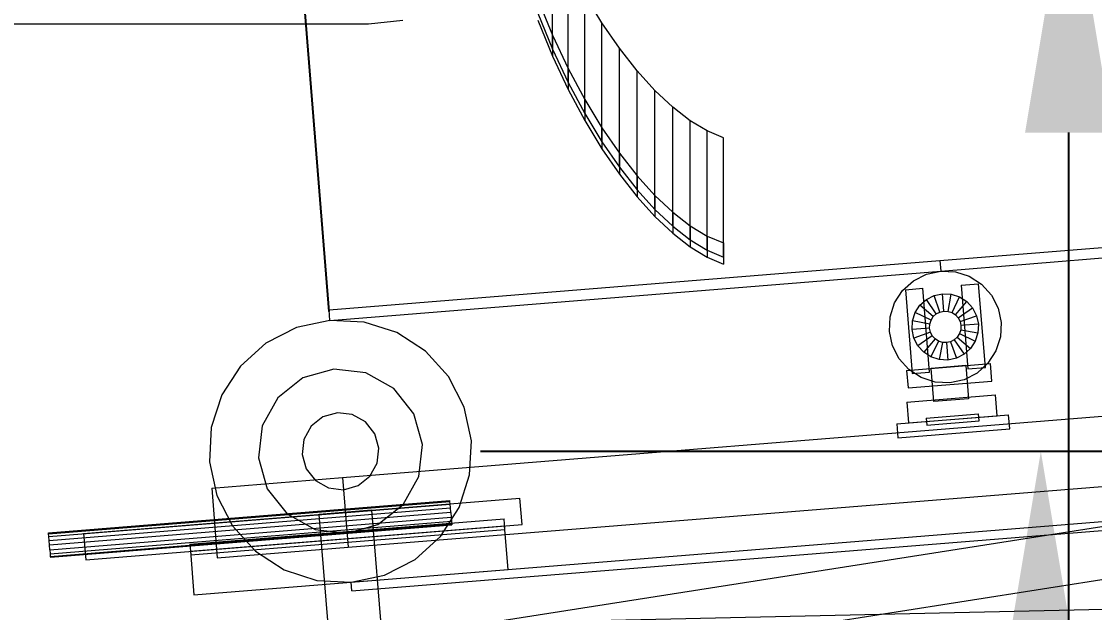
# Model space of a CAD drawing. Header units: millimetres. Extents: x -1970 to 34302, y -80068 to 6837.
# Drawn here: x 27430 to 28043, y 758 to 1095 of the extents above; entities that cross this region are included whole.
import ezdxf

# ---------------------------------------------------------------- set-up
doc = ezdxf.new("R2010")
doc.units = ezdxf.units.MM
for name, color, linetype, lineweight in [('COTAS_P', 1, 'Continuous', 0), ('lateral_C05', 7, 'Continuous', 0), ('lateral_C05-C07', 7, 'Continuous', 0), ('lateral_C07', 7, 'Continuous', 0)]:
    doc.layers.add(name, color=color, linetype=linetype, lineweight=lineweight)
doc.dimstyles.new('R19_100', dxfattribs={"dimtxt": 250, "dimasz": 150, "dimexe": 150, "dimexo": 80, "dimgap": 100, "dimtad": 1, "dimtih": 1, "dimtoh": 1, "dimdsep": 46, "dimcen": 0.09, "dimadec": 0, "dimazin": 0, "dimtfac": 1, "dimtdec": 4, "dimtofl": 0, "dimtmove": 0, "dimatfit": 3, "dimfxl": 1, "dimtolj": 1, "dimtzin": 0, "dimarcsym": 0})

# ---------------------------------------------------------------- blocks, each defined once
blk = doc.blocks.new('*D8')
at = {"layer": 'COTAS_P', "color": 0, "lineweight": -2, "transparency": 16777216}
for p, q in [((27708.19, 1182), (28178.19, 1182)), ((28028.19, 150), (28028.19, 1032)), ((27708.19, 0), (28178.19, 0))]:
    blk.add_line(p, q, dxfattribs=at)
at = {"layer": 'COTAS_P', "color": 0, "transparency": 16777216}
for points in [[(28003.19, 1032), (28053.19, 1032), (28028.19, 1182)], [(28003.19, 150), (28053.19, 150), (28028.19, 0)]]:
    blk.add_solid(points, dxfattribs=at)
at = {"layer": 'Defpoints', "color": 0, "transparency": 16777216}
for p in [(27628.19, 1182), (28028.19, 1182), (27628.19, 0)]:
    blk.add_point(p, dxfattribs=at)
blk = doc.blocks.new('*D9')
at = {"layer": 'COTAS_P', "color": 0, "lineweight": -2, "transparency": 16777216}
for p, q in [((31941.65, 1279.74), (31863.6, 2246.6)), ((27689.29, 1759.15), (31726.16, 2085.01)), ((27605.75, 929.74), (27527.7, 1896.6))]:
    blk.add_line(p, q, dxfattribs=at)
at = {"layer": 'COTAS_P', "color": 0, "transparency": 16777216}
for points in [[(31724.14, 2109.93), (31728.17, 2060.09), (31875.67, 2097.08)], [(27687.27, 1784.07), (27691.3, 1734.23), (27539.77, 1747.08)]]:
    blk.add_solid(points, dxfattribs=at)
at = {"layer": 'Defpoints', "color": 0, "transparency": 16777216}
for p in [(31875.67, 2097.08), (31948.08, 1200), (27612.19, 850)]:
    blk.add_point(p, dxfattribs=at)
blk = doc.blocks.new('*D10')
at = {"layer": 'COTAS_P', "color": 0, "lineweight": -2, "transparency": 16777216}
for p, q in [((27692.19, 850), (28162.19, 850)), ((28012.19, 150), (28012.19, 700)), ((27692.19, 0), (28162.19, 0))]:
    blk.add_line(p, q, dxfattribs=at)
at = {"layer": 'COTAS_P', "color": 0, "transparency": 16777216}
for points in [[(27987.19, 700), (28037.19, 700), (28012.19, 850)], [(27987.19, 150), (28037.19, 150), (28012.19, 0)]]:
    blk.add_solid(points, dxfattribs=at)
at = {"layer": 'Defpoints', "color": 0, "transparency": 16777216}
for p in [(27612.19, 850), (28012.19, 850), (27612.19, 0)]:
    blk.add_point(p, dxfattribs=at)

msp = doc.modelspace()

# ---------------------------------------------------------------- linework, layer by layer
at = {"layer": 'lateral_C05'}
for p, q in [((25128.187, 1094), (27628.187, 1094)), ((27628.187, 1094), (27647.768, 1096.206))]:
    msp.add_line(p, q, dxfattribs=at)
at = {"layer": 'lateral_C05-C07'}
for p, q in [((27733.345, 1079.579), (27733.345, 1147.579)), ((27742.304, 1060.462), (27742.304, 1128.462)), ((27751.713, 1042.812), (27751.713, 1110.812)), ((27761.47, 1094.684), (27751.713, 1110.812)), ((27724.938, 1108.11), (27733.345, 1087.579)), ((27724.938, 1100.11), (27733.345, 1079.579)), ((27724.938, 1096.11), (27733.345, 1075.579)), ((27761.47, 1026.684), (27761.47, 1094.684)), ((27771.471, 1080.13), (27761.47, 1094.684)), ((27733.345, 1087.579), (27733.345, 1079.579)), ((27733.345, 1087.579), (27742.304, 1068.462)), ((27733.345, 1079.579), (27733.345, 1075.579)), ((27733.345, 1079.579), (27742.304, 1060.462)), ((27771.471, 1012.13), (27771.471, 1080.13)), ((27781.615, 1067.207), (27771.471, 1080.13)), ((27733.345, 1075.579), (27742.304, 1056.462)), ((27742.304, 1068.462), (27742.304, 1060.462)), ((27742.304, 1068.462), (27751.713, 1050.812)), ((27781.615, 999.207), (27781.615, 1067.207)), ((27791.798, 1055.966), (27781.615, 1067.207)), ((27742.304, 1060.462), (27742.304, 1056.462)), ((27742.304, 1060.462), (27751.713, 1042.812)), ((27742.304, 1056.462), (27751.713, 1038.812)), ((27791.798, 987.966), (27791.798, 1055.966)), ((27801.918, 1046.463), (27791.798, 1055.966)), ((27751.713, 1050.812), (27751.713, 1042.812)), ((27751.713, 1050.812), (27761.47, 1034.684)), ((27751.713, 1042.812), (27751.713, 1038.812)), ((27751.713, 1042.812), (27761.47, 1026.684)), ((27801.918, 978.463), (27801.918, 1046.463)), ((27811.872, 1038.75), (27801.918, 1046.463)), ((27751.713, 1038.812), (27761.47, 1022.684)), ((27811.872, 970.75), (27811.872, 1038.75)), ((27821.557, 1032.884), (27811.872, 1038.75)), ((27761.47, 1034.684), (27761.47, 1026.684)), ((27761.47, 1034.684), (27771.471, 1020.13)), ((27821.557, 964.884), (27821.557, 1032.884)), ((27830.872, 1028.916), (27821.557, 1032.884)), ((27761.47, 1026.684), (27761.47, 1022.684)), ((27761.47, 1026.684), (27771.471, 1012.13)), ((27830.872, 960.916), (27830.872, 1028.916)), ((27761.47, 1022.684), (27771.471, 1008.13)), ((27771.471, 1020.13), (27771.471, 1012.13)), ((27771.471, 1020.13), (27781.615, 1007.207)), ((27771.471, 1012.13), (27771.471, 1008.13)), ((27771.471, 1012.13), (27781.615, 999.207)), ((27771.471, 1008.13), (27781.615, 995.207)), ((27781.615, 1007.207), (27781.615, 999.207)), ((27781.615, 1007.207), (27791.798, 995.966)), ((27781.615, 999.207), (27781.615, 995.207)), ((27781.615, 999.207), (27791.798, 987.966)), ((27781.615, 995.207), (27791.798, 983.966)), ((27791.798, 995.966), (27791.798, 987.966)), ((27791.798, 995.966), (27801.918, 986.463)), ((27791.798, 987.966), (27791.798, 983.966)), ((27791.798, 987.966), (27801.918, 978.463)), ((27791.798, 983.966), (27801.918, 974.463)), ((27801.918, 986.463), (27801.918, 978.463)), ((27801.918, 986.463), (27811.872, 978.75)), ((27801.918, 978.463), (27801.918, 974.463)), ((27801.918, 978.463), (27811.872, 970.75)), ((27801.918, 974.463), (27811.872, 966.75)), ((27811.872, 978.75), (27811.872, 970.75)), ((27811.872, 978.75), (27821.557, 972.884)), ((27811.872, 970.75), (27811.872, 966.75)), ((27811.872, 970.75), (27821.557, 964.884)), ((27821.557, 972.884), (27821.557, 964.884)), ((27821.557, 972.884), (27830.872, 968.916)), ((27830.872, 968.916), (27830.872, 960.916)), ((27811.872, 966.75), (27821.557, 960.884)), ((27821.557, 964.884), (27821.557, 960.884)), ((27821.557, 964.884), (27830.872, 960.916)), ((27821.557, 960.884), (27830.872, 956.916)), ((27830.872, 960.916), (27830.872, 956.916))]:
    msp.add_line(p, q, dxfattribs=at)
at = {"layer": 'lateral_C07'}
for p, q in [((27618.221, 775.243), (31954.118, 1125.243)), ((27618.623, 770.259), (31954.52, 1120.259)), ((27954.535, 958.898), (28931.357, 1037.749)), ((27955.017, 952.918), (28931.84, 1031.768)), ((27605.669, 930.737), (27954.535, 958.898)), ((27954.535, 958.898), (27955.017, 952.918)), ((27606.152, 924.757), (27955.017, 952.918)), ((27939.414, 947.357), (27946.85, 951.165)), ((27946.85, 951.165), (27955.017, 952.918)), ((27955.017, 952.918), (27963.36, 952.497)), ((27963.36, 952.497), (27971.31, 949.932)), ((27933.217, 941.755), (27939.414, 947.357)), ((27966.706, 944.832), (27976.673, 945.637)), ((27966.706, 944.832), (27970.568, 896.988)), ((27971.31, 949.932), (27978.326, 945.396)), ((27980.535, 897.792), (27976.673, 945.637)), ((27978.326, 945.396), (27983.928, 939.199)), ((27928.682, 934.74), (27933.217, 941.755)), ((27934.81, 942.257), (27944.777, 943.062)), ((27934.81, 942.257), (27938.672, 894.413)), ((27948.639, 895.218), (27944.777, 943.062)), ((27946.799, 936.658), (27951.214, 938.919)), ((27951.214, 938.919), (27956.063, 939.96)), ((27954.571, 929.499), (27951.214, 938.919)), ((27956.868, 929.992), (27956.063, 939.96)), ((27956.063, 939.96), (27961.017, 939.71)), ((27959.214, 929.874), (27961.017, 939.71)), ((27961.017, 939.71), (27965.737, 938.187)), ((27961.45, 929.153), (27965.737, 938.187)), ((27965.737, 938.187), (27969.903, 935.494)), ((27983.928, 939.199), (27987.735, 931.764)), ((27613.393, 835.049), (28809.503, 931.6)), ((27926.116, 926.79), (27928.682, 934.74)), ((27940.427, 929.167), (27943.12, 933.332)), ((27943.12, 933.332), (27946.799, 936.658)), ((27950.737, 926.853), (27943.12, 933.332)), ((27952.48, 928.428), (27946.799, 936.658)), ((27963.423, 927.877), (27969.903, 935.494)), ((27964.999, 926.134), (27973.229, 931.815)), ((27969.903, 935.494), (27973.229, 931.815)), ((27973.229, 931.815), (27975.489, 927.4)), ((27987.735, 931.764), (27989.488, 923.596)), ((27606.152, 924.757), (27605.669, 930.737)), ((27619.922, 740.224), (28808.79, 926.484)), ((27925.696, 918.447), (27926.116, 926.79)), ((27938.903, 924.446), (27940.427, 929.167)), ((27949.461, 924.88), (27940.427, 929.167)), ((27949.461, 924.88), (27950.737, 926.853)), ((27950.737, 926.853), (27952.48, 928.428)), ((27952.48, 928.428), (27954.571, 929.499)), ((27954.571, 929.499), (27956.868, 929.992)), ((27956.868, 929.992), (27959.214, 929.874)), ((27959.214, 929.874), (27961.45, 929.153)), ((27961.45, 929.153), (27963.423, 927.877)), ((27963.423, 927.877), (27964.999, 926.134)), ((27964.999, 926.134), (27966.07, 924.043)), ((27966.07, 924.043), (27975.489, 927.4)), ((27975.489, 927.4), (27976.53, 922.55)), ((27587.009, 920.648), (27569.582, 911.724)), ((27606.152, 924.757), (27587.009, 920.648)), ((27625.706, 923.771), (27606.152, 924.757)), ((27644.339, 917.759), (27625.706, 923.771)), ((27938.654, 919.493), (27938.903, 924.446)), ((27948.621, 920.297), (27938.654, 919.493)), ((27939.695, 914.643), (27938.654, 919.493)), ((27948.739, 922.644), (27938.903, 924.446)), ((27948.621, 920.297), (27948.739, 922.644)), ((27949.114, 918), (27948.621, 920.297)), ((27948.739, 922.644), (27949.461, 924.88)), ((27966.445, 919.399), (27965.723, 917.163)), ((27966.07, 924.043), (27966.563, 921.746)), ((27966.563, 921.746), (27966.445, 919.399)), ((27966.445, 919.399), (27976.281, 917.597)), ((27976.53, 922.55), (27966.563, 921.746)), ((27976.53, 922.55), (27976.281, 917.597)), ((27989.488, 923.596), (27989.068, 915.253)), ((27660.781, 907.128), (27644.339, 917.759)), ((27927.449, 910.279), (27925.696, 918.447)), ((27949.114, 918), (27939.695, 914.643)), ((27941.955, 910.228), (27939.695, 914.643)), ((27950.185, 915.909), (27941.955, 910.228)), ((27951.761, 914.166), (27945.282, 906.549)), ((27950.185, 915.909), (27949.114, 918)), ((27951.761, 914.166), (27950.185, 915.909)), ((27953.734, 912.89), (27951.761, 914.166)), ((27962.705, 913.615), (27960.613, 912.544)), ((27964.447, 915.19), (27962.705, 913.615)), ((27962.705, 913.615), (27968.385, 905.385)), ((27965.723, 917.163), (27964.447, 915.19)), ((27964.447, 915.19), (27972.065, 908.711)), ((27965.723, 917.163), (27974.758, 912.876)), ((27976.281, 917.597), (27974.758, 912.876)), ((27989.068, 915.253), (27986.502, 907.303)), ((27569.582, 911.724), (27555.058, 898.594)), ((27673.911, 892.604), (27660.781, 907.128)), ((27931.256, 902.844), (27927.449, 910.279)), ((27945.282, 906.549), (27941.955, 910.228)), ((27953.734, 912.89), (27949.447, 903.856)), ((27955.97, 912.169), (27953.734, 912.89)), ((27955.97, 912.169), (27954.167, 902.333)), ((27958.316, 912.051), (27955.97, 912.169)), ((27960.613, 912.544), (27958.316, 912.051)), ((27958.316, 912.051), (27959.121, 902.083)), ((27960.613, 912.544), (27963.97, 903.124)), ((27972.065, 908.711), (27968.385, 905.385)), ((27974.758, 912.876), (27972.065, 908.711)), ((27986.502, 907.303), (27981.967, 900.288)), ((27936.859, 896.647), (27931.256, 902.844)), ((27949.447, 903.856), (27945.282, 906.549)), ((27954.167, 902.333), (27949.447, 903.856)), ((27959.121, 902.083), (27954.167, 902.333)), ((27963.97, 903.124), (27959.121, 902.083)), ((27968.385, 905.385), (27963.97, 903.124)), ((27555.058, 898.594), (27544.428, 882.152)), ((27608.405, 896.848), (27590.765, 891.834)), ((27626.621, 894.729), (27608.405, 896.848)), ((27624.566, 710.586), (28813.434, 896.846)), ((27935.52, 896.165), (27983.365, 900.027)), ((27935.52, 896.165), (27936.325, 886.197)), ((27943.874, 892.111), (27936.859, 896.647)), ((27938.672, 894.413), (27948.639, 895.218)), ((27969.41, 898.901), (27949.475, 897.291)), ((27951.004, 878.353), (27949.475, 897.291)), ((27969.41, 898.901), (27970.939, 879.962)), ((27970.568, 896.988), (27980.535, 897.792)), ((27981.967, 900.288), (27975.77, 894.686)), ((27984.169, 890.06), (27983.365, 900.027)), ((27590.765, 891.834), (27576.386, 880.452)), ((27616.612, 795.178), (28812.721, 891.73)), ((27642.639, 885.8), (27626.621, 894.729)), ((27682.834, 875.177), (27673.911, 892.604)), ((27936.325, 886.197), (27984.169, 890.06)), ((27951.824, 889.546), (27943.874, 892.111)), ((27960.167, 889.125), (27951.824, 889.546)), ((27968.334, 890.878), (27960.167, 889.125)), ((27975.77, 894.686), (27968.334, 890.878)), ((27654.021, 871.422), (27642.639, 885.8)), ((27544.428, 882.152), (27538.415, 863.52)), ((27576.386, 880.452), (27567.458, 864.434)), ((27935.573, 878.111), (27986.209, 882.198)), ((27935.573, 878.111), (27936.539, 866.15)), ((27970.939, 879.962), (27951.004, 878.353)), ((27987.174, 870.237), (27986.209, 882.198)), ((27610.416, 871.929), (27602.159, 869.582)), ((27618.943, 870.937), (27610.416, 871.929)), ((27626.441, 866.758), (27618.943, 870.937)), ((27659.034, 853.782), (27654.021, 871.422)), ((27686.943, 856.034), (27682.834, 875.177)), ((27929.96, 865.619), (27993.753, 870.768)), ((27946.744, 868.98), (27976.647, 871.394)), ((27976.969, 867.407), (27976.647, 871.394)), ((27994.396, 862.794), (27993.753, 870.768)), ((27567.458, 864.434), (27565.339, 846.218)), ((27595.429, 864.254), (27591.25, 856.756)), ((27602.159, 869.582), (27595.429, 864.254)), ((27631.769, 860.027), (27626.441, 866.758)), ((27929.96, 865.619), (27930.604, 857.645)), ((27936.539, 866.15), (27987.174, 870.237)), ((27946.744, 868.98), (27947.066, 864.993)), ((27947.066, 864.993), (27976.969, 867.407)), ((27538.415, 863.52), (27537.43, 843.966)), ((27634.115, 851.77), (27631.769, 860.027)), ((27930.604, 857.645), (27994.396, 862.794)), ((27591.25, 856.756), (27590.258, 848.23)), ((27656.915, 835.566), (27659.034, 853.782)), ((27685.958, 836.48), (27686.943, 856.034)), ((27565.339, 846.218), (27570.352, 828.578)), ((27590.258, 848.23), (27592.605, 839.973)), ((27633.123, 843.244), (27634.115, 851.77)), ((27537.43, 843.966), (27541.539, 824.823)), ((27592.605, 839.973), (27597.932, 833.242)), ((27628.944, 835.746), (27633.123, 843.244)), ((27538.637, 829.014), (27613.393, 835.049)), ((27613.393, 835.049), (27616.612, 795.178)), ((27622.214, 830.418), (27628.944, 835.746)), ((27647.987, 819.548), (27656.915, 835.566)), ((27679.945, 817.848), (27685.958, 836.48)), ((27538.637, 829.014), (27541.855, 789.144)), ((27570.352, 828.578), (27581.734, 814.2)), ((27597.932, 833.242), (27605.43, 829.063)), ((27605.43, 829.063), (27613.957, 828.071)), ((27613.957, 828.071), (27622.214, 830.418)), ((27445.393, 803.429), (27674.647, 821.935)), ((27445.436, 802.898), (27674.69, 821.403)), ((27465.489, 803.045), (27714.678, 823.159)), ((27541.539, 824.823), (27550.462, 807.396)), ((27674.69, 821.403), (27674.647, 821.935)), ((27674.812, 819.891), (27674.69, 821.403)), ((27715.885, 808.208), (27714.678, 823.159)), ((27445.558, 801.385), (27674.812, 819.891)), ((27445.741, 799.122), (27674.995, 817.627)), ((27629.954, 816.32), (27600.051, 813.907)), ((27629.954, 816.32), (27637.195, 726.612)), ((27633.608, 808.166), (27647.987, 819.548)), ((27669.315, 801.406), (27679.945, 817.848)), ((27674.995, 817.627), (27674.812, 819.891)), ((27675.21, 814.957), (27674.995, 817.627)), ((27675.21, 814.957), (27445.956, 796.452)), ((27446.172, 793.781), (27675.426, 812.287)), ((27446.354, 791.518), (27675.609, 810.024)), ((27526.18, 796.908), (27705.596, 811.391)), ((27581.734, 814.2), (27597.753, 805.271)), ((27607.293, 724.198), (27600.051, 813.907)), ((27675.21, 814.957), (27675.426, 812.287)), ((27675.426, 812.287), (27675.609, 810.024)), ((27675.609, 810.024), (27675.731, 808.511)), ((27706.079, 805.41), (27705.596, 811.391)), ((27445.436, 802.898), (27445.393, 803.429)), ((27445.558, 801.385), (27445.436, 802.898)), ((27446.476, 790.005), (27675.731, 808.511)), ((27446.519, 789.474), (27675.774, 807.98)), ((27465.489, 803.045), (27466.696, 788.093)), ((27466.696, 788.093), (27715.885, 808.208)), ((27526.501, 792.921), (27705.918, 807.403)), ((27526.662, 790.927), (27706.079, 805.41)), ((27550.462, 807.396), (27563.593, 792.872)), ((27597.753, 805.271), (27615.968, 803.152)), ((27615.968, 803.152), (27633.608, 808.166)), ((27675.731, 808.511), (27675.774, 807.98)), ((27707.929, 782.485), (27705.918, 807.403)), ((27445.741, 799.122), (27445.558, 801.385)), ((27445.956, 796.452), (27445.741, 799.122)), ((27526.18, 796.908), (27526.662, 790.927)), ((27654.791, 788.276), (27669.315, 801.406)), ((27446.172, 793.781), (27445.956, 796.452)), ((27446.172, 793.781), (27446.354, 791.518)), ((27446.354, 791.518), (27446.476, 790.005)), ((27526.501, 792.921), (27528.513, 768.002)), ((27541.855, 789.144), (27616.612, 795.178)), ((27563.593, 792.872), (27580.034, 782.241)), ((27446.476, 790.005), (27446.519, 789.474)), ((27637.364, 779.352), (27654.791, 788.276)), ((27528.513, 768.002), (27707.929, 782.485)), ((27580.034, 782.241), (27598.667, 776.229)), ((27618.221, 775.243), (27637.364, 779.352)), ((27598.667, 776.229), (27618.221, 775.243)), ((27618.623, 770.259), (27618.221, 775.243)), ((27621.687, 750.399), (28823.429, 777.178))]:
    msp.add_line(p, q, dxfattribs=at)

# ---------------------------------------------------------------- dimensions: what is measured, and where the dimension line sits
at = {"layer": 'COTAS_P'}
for p1, p2, distance, picture, middle in [((27612.187, 850), (31948.083, 1200), 900, '*D9', (29707.721, 1922.082)), ((27628.187, 0), (27628.187, 1182), -400, '*D8', (28028.187, 591)), ((27612.187, 0), (27612.187, 850), -400, '*D10', (28012.187, 425))]:
    dim = msp.add_aligned_dim(p1=p1, p2=p2, distance=distance, text='<> P', dimstyle='R19_100', dxfattribs=at)
    dim.commit()
    dim.dimension.update_dxf_attribs({"geometry": picture, "text_midpoint": middle})

doc.saveas('drawing.dxf')
